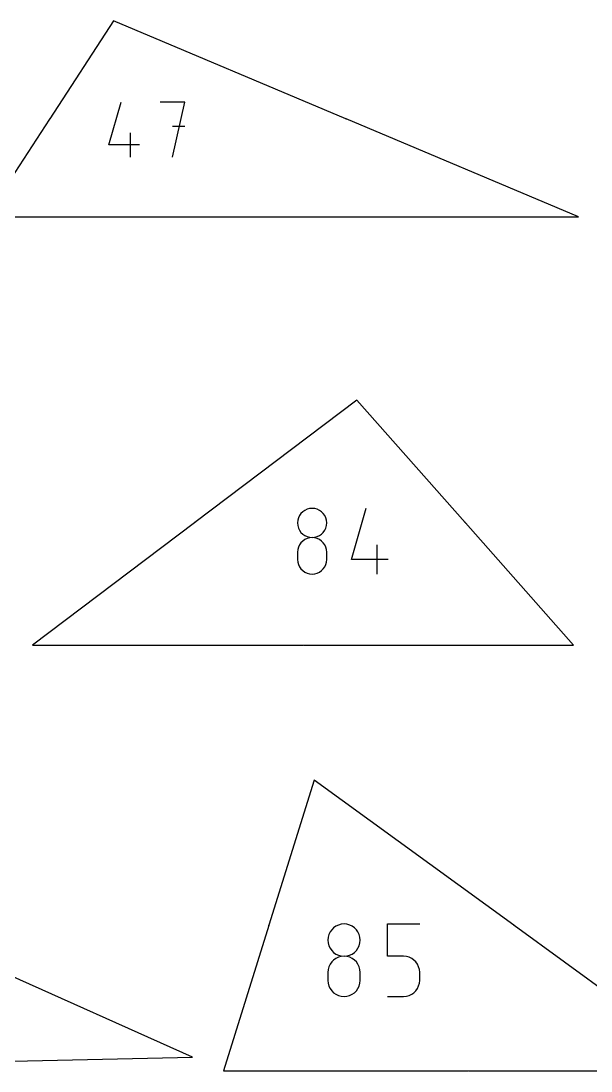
# Model space of a CAD drawing. Extents: x 0 to 500, y 0 to 1020.
# Drawn here: x 110 to 168.6, y 389.5 to 497.6 of the extents above; entities that cross this region are included whole.
import ezdxf

# ---------------------------------------------------------------- set-up
doc = ezdxf.new("R2010")
doc.units = 0

msp = doc.modelspace()

# ---------------------------------------------------------------- linework, layer by layer
at = {"layer": 'annotation', "color": 1}
for p, q in [((119.002334, 484.838497), (120.260799, 489.252021)), ((126.805189, 489.252021), (124.281497, 489.252021)), ((125.543521, 483.576829), (126.805189, 489.252021)), ((112.915853, 487.509504), (112.909969, 487.51627)), ((112.915272, 487.524106), (112.915216, 487.523685)), ((112.915216, 487.523685), (112.915232, 487.523265)), ((112.915232, 487.523265), (112.915319, 487.522854)), ((112.915404, 487.524518), (112.915272, 487.524106)), ((112.915319, 487.522854), (112.915474, 487.522463)), ((112.915612, 487.52491), (112.915404, 487.524518)), ((112.915474, 487.522463), (112.915695, 487.522101)), ((112.915886, 487.525259), (112.915612, 487.52491)), ((112.915612, 487.52491), (112.915612, 487.52491)), ((112.915695, 487.522101), (112.915981, 487.521778)), ((112.919213, 487.514663), (112.915853, 487.509504)), ((112.916209, 487.525545), (112.915886, 487.525259)), ((112.915981, 487.521778), (112.916328, 487.521504)), ((112.920272, 487.511771), (112.916145, 487.514459)), ((112.916571, 487.525767), (112.916209, 487.525545)), ((112.916328, 487.521504), (112.916328, 487.521504)), ((112.916328, 487.521504), (112.916721, 487.521296)), ((112.916963, 487.525922), (112.916571, 487.525767)), ((112.916721, 487.521296), (112.917133, 487.521164)), ((112.917373, 487.526009), (112.916963, 487.525922)), ((112.917133, 487.521164), (112.917555, 487.521108)), ((112.917794, 487.526025), (112.917373, 487.526009)), ((112.917555, 487.521108), (112.917976, 487.521124)), ((112.918214, 487.525969), (112.917794, 487.526025)), ((112.917976, 487.521124), (112.918387, 487.52121)), ((112.918625, 487.525839), (112.918214, 487.525969)), ((112.918387, 487.52121), (112.918778, 487.521366)), ((112.919016, 487.525631), (112.918625, 487.525839)), ((112.918778, 487.521366), (112.919141, 487.521587)), ((112.919016, 487.525631), (112.919016, 487.525631)), ((112.919365, 487.525356), (112.919016, 487.525631)), ((112.919141, 487.521587), (112.919464, 487.521874)), ((112.919399, 487.521419), (112.919343, 487.520998)), ((112.919343, 487.520998), (112.919359, 487.520577)), ((112.919359, 487.520577), (112.919446, 487.520166)), ((112.919652, 487.525033), (112.919365, 487.525356)), ((112.91953, 487.52183), (112.919399, 487.521419)), ((112.919446, 487.520166), (112.919602, 487.519774)), ((112.919464, 487.521874), (112.919738, 487.522222)), ((112.919738, 487.522222), (112.91953, 487.52183)), ((112.919602, 487.519774), (112.919824, 487.519412)), ((112.919875, 487.52467), (112.919652, 487.525033)), ((112.919738, 487.522222), (112.919946, 487.522614)), ((112.920013, 487.522571), (112.919738, 487.522222)), ((112.919738, 487.522222), (112.919738, 487.522222)), ((112.919738, 487.522222), (112.919738, 487.522222)), ((112.919824, 487.519412), (112.920111, 487.519088)), ((112.92003, 487.524278), (112.919875, 487.52467)), ((112.919946, 487.522614), (112.920077, 487.523026)), ((112.920336, 487.522857), (112.920013, 487.522571)), ((112.920117, 487.523867), (112.92003, 487.524278)), ((112.920077, 487.523026), (112.920134, 487.523447)), ((112.920111, 487.519088), (112.92046, 487.518813)), ((112.920134, 487.523447), (112.920117, 487.523867)), ((112.920698, 487.523079), (112.920336, 487.522857)), ((112.92046, 487.518813), (112.921488, 487.518144)), ((112.92109, 487.523234), (112.920698, 487.523079)), ((112.921501, 487.523321), (112.92109, 487.523234)), ((112.921488, 487.518144), (112.921488, 487.518144)), ((112.921488, 487.518144), (112.921881, 487.517936)), ((112.921922, 487.523337), (112.921501, 487.523321)), ((112.921881, 487.517936), (112.922292, 487.517805)), ((112.922343, 487.52328), (112.921922, 487.523337)), ((112.922292, 487.517805), (112.922713, 487.517748)), ((112.922755, 487.523149), (112.922343, 487.52328)), ((112.922713, 487.517748), (112.923133, 487.517765)), ((112.923148, 487.52294), (112.922755, 487.523149)), ((112.923133, 487.517765), (112.923543, 487.517852)), ((112.924176, 487.522271), (112.923148, 487.52294)), ((112.923148, 487.52294), (112.923148, 487.52294)), ((112.923543, 487.517852), (112.923934, 487.518008)), ((112.923934, 487.518008), (112.924296, 487.51823)), ((112.924525, 487.521996), (112.924176, 487.522271)), ((112.924296, 487.51823), (112.924618, 487.518517)), ((112.924811, 487.521673), (112.924525, 487.521996)), ((112.924618, 487.518517), (112.924892, 487.518866)), ((112.925033, 487.521311), (112.924811, 487.521673)), ((112.924892, 487.518866), (112.925101, 487.519257)), ((112.924892, 487.518866), (112.924892, 487.518866)), ((112.925188, 487.52092), (112.925033, 487.521311)), ((112.925101, 487.519257), (112.925232, 487.519668)), ((112.925274, 487.520509), (112.925188, 487.52092)), ((112.925232, 487.519668), (112.925289, 487.520089)), ((112.925289, 487.520089), (112.925274, 487.520509)), ((143.387939, 487.51497), (143.390408, 487.51393)), ((143.390408, 487.51393), (143.390408, 487.51393)), ((143.390408, 487.51393), (143.390869, 487.513783)), ((143.390869, 487.513783), (143.391335, 487.513722)), ((143.391335, 487.513722), (143.391797, 487.513743)), ((143.393006, 487.520097), (143.391769, 487.520618)), ((143.391769, 487.520618), (143.393006, 487.520097)), ((143.391797, 487.513743), (143.392244, 487.513841)), ((143.392244, 487.513841), (143.392667, 487.514013)), ((143.395085, 487.525035), (143.392616, 487.526075)), ((143.392667, 487.514013), (143.393055, 487.514255)), ((143.393433, 487.519871), (143.393006, 487.520097)), ((143.393006, 487.520097), (143.393006, 487.520097)), ((143.393006, 487.520097), (143.393467, 487.51995)), ((143.393055, 487.514255), (143.3934, 487.514562)), ((143.3934, 487.514562), (143.39369, 487.51493)), ((143.393802, 487.51958), (143.393433, 487.519871)), ((143.393467, 487.51995), (143.393933, 487.519889)), ((143.39369, 487.51493), (143.393916, 487.515356)), ((143.39411, 487.519235), (143.393802, 487.51958)), ((143.393916, 487.515356), (143.394436, 487.516592)), ((143.393933, 487.519889), (143.394395, 487.51991)), ((143.394352, 487.518846), (143.39411, 487.519235)), ((143.394524, 487.518423), (143.394352, 487.518846)), ((143.394395, 487.51991), (143.394842, 487.520009)), ((143.394436, 487.516592), (143.394583, 487.517051)), ((143.394436, 487.516592), (143.394436, 487.516592)), ((143.394623, 487.517977), (143.394524, 487.518423)), ((143.394583, 487.517051), (143.394644, 487.517516)), ((143.394644, 487.517516), (143.394623, 487.517977)), ((143.394842, 487.520009), (143.395265, 487.520182)), ((143.395513, 487.524809), (143.395085, 487.525035)), ((143.395265, 487.520182), (143.395654, 487.520425)), ((143.395882, 487.524518), (143.395513, 487.524809)), ((143.395654, 487.520425), (143.395998, 487.520733)), ((143.39619, 487.524173), (143.395882, 487.524518)), ((143.395998, 487.520733), (143.396289, 487.521103)), ((143.396432, 487.523784), (143.39619, 487.524173)), ((143.396289, 487.521103), (143.396516, 487.52153)), ((143.396604, 487.523361), (143.396432, 487.523784)), ((143.396516, 487.52153), (143.396662, 487.521989)), ((143.396516, 487.52153), (143.396516, 487.52153)), ((143.396702, 487.522915), (143.396604, 487.523361)), ((143.396662, 487.521989), (143.396723, 487.522454)), ((143.396723, 487.522454), (143.396702, 487.522915)), ((143.397938, 487.513139), (143.397877, 487.512673)), ((143.397877, 487.512673), (143.397898, 487.512211)), ((143.397898, 487.512211), (143.397997, 487.511765)), ((143.398085, 487.513599), (143.397938, 487.513139)), ((143.397997, 487.511765), (143.398169, 487.511342)), ((143.398603, 487.514829), (143.398085, 487.513599)), ((143.398085, 487.513599), (143.398085, 487.513599)), ((143.398169, 487.511342), (143.398412, 487.510954)), ((143.398412, 487.510954), (143.39872, 487.51061)), ((143.39883, 487.515256), (143.398603, 487.514829)), ((143.39872, 487.51061), (143.399089, 487.51032)), ((143.39912, 487.515626), (143.39883, 487.515256)), ((143.399089, 487.51032), (143.399515, 487.510094)), ((143.399465, 487.515934), (143.39912, 487.515626)), ((143.399854, 487.516176), (143.399465, 487.515934)), ((143.399515, 487.510094), (143.399515, 487.510094)), ((143.399515, 487.510094), (143.399975, 487.509947)), ((143.400278, 487.516349), (143.399854, 487.516176)), ((143.399975, 487.509947), (143.400441, 487.509885)), ((143.400725, 487.516448), (143.400278, 487.516349)), ((143.400441, 487.509885), (143.400902, 487.509906)), ((143.400538, 487.519312), (143.400477, 487.518846)), ((143.400477, 487.518846), (143.400497, 487.518384)), ((143.400497, 487.518384), (143.400596, 487.517936)), ((143.400685, 487.519773), (143.400538, 487.519312)), ((143.400596, 487.517936), (143.400768, 487.517512)), ((143.400911, 487.520199), (143.400685, 487.519773)), ((143.400685, 487.519773), (143.400685, 487.519773)), ((143.401187, 487.516469), (143.400725, 487.516448)), ((143.400768, 487.517512), (143.40101, 487.517123)), ((143.400902, 487.509906), (143.401349, 487.510003)), ((143.401201, 487.520567), (143.400911, 487.520199)), ((143.40101, 487.517123), (143.401317, 487.516778)), ((143.401653, 487.516408), (143.401187, 487.516469)), ((143.401546, 487.520874), (143.401201, 487.520567)), ((143.401317, 487.516778), (143.401686, 487.516488)), ((143.401349, 487.510003), (143.401772, 487.510175)), ((143.401935, 487.521115), (143.401546, 487.520874)), ((143.402113, 487.516261), (143.401653, 487.516408)), ((143.401686, 487.516488), (143.402113, 487.516261)), ((143.401772, 487.510175), (143.40216, 487.510416)), ((143.402358, 487.521287), (143.401935, 487.521115)), ((143.402539, 487.516035), (143.402113, 487.516261)), ((143.402113, 487.516261), (143.402113, 487.516261)), ((143.402113, 487.516261), (143.402113, 487.516261)), ((143.402113, 487.516261), (143.402573, 487.516114)), ((143.40216, 487.510416), (143.402505, 487.510723)), ((143.402805, 487.521386), (143.402358, 487.521287)), ((143.402505, 487.510723), (143.402796, 487.511092)), ((143.402908, 487.515744), (143.402539, 487.516035)), ((143.402573, 487.516114), (143.403038, 487.516053)), ((143.402796, 487.511092), (143.403023, 487.51152)), ((143.403266, 487.521407), (143.402805, 487.521386)), ((143.403216, 487.515399), (143.402908, 487.515744)), ((143.403023, 487.51152), (143.403541, 487.51275)), ((143.403038, 487.516053), (143.4035, 487.516075)), ((143.403458, 487.51501), (143.403216, 487.515399)), ((143.403732, 487.521346), (143.403266, 487.521407)), ((143.40363, 487.514587), (143.403458, 487.51501)), ((143.4035, 487.516075), (143.403947, 487.516173)), ((143.403541, 487.51275), (143.403688, 487.51321)), ((143.403541, 487.51275), (143.403541, 487.51275)), ((143.403728, 487.514139), (143.40363, 487.514587)), ((143.403688, 487.51321), (143.403749, 487.513677)), ((143.403749, 487.513677), (143.403728, 487.514139)), ((143.404192, 487.521199), (143.403732, 487.521346)), ((143.403947, 487.516173), (143.404371, 487.516346)), ((143.404619, 487.520972), (143.404192, 487.521199)), ((143.404192, 487.521199), (143.404192, 487.521199)), ((143.404371, 487.516346), (143.40476, 487.516588)), ((143.404988, 487.520682), (143.404619, 487.520972)), ((143.40476, 487.516588), (143.405105, 487.516897)), ((143.405295, 487.520337), (143.404988, 487.520682)), ((143.405105, 487.516897), (143.405396, 487.517266)), ((143.405538, 487.519948), (143.405295, 487.520337)), ((143.405396, 487.517266), (143.405623, 487.517694)), ((143.40571, 487.519525), (143.405538, 487.519948)), ((143.405623, 487.517694), (143.405769, 487.518153)), ((143.405623, 487.517694), (143.405623, 487.517694)), ((143.405809, 487.519078), (143.40571, 487.519525)), ((143.405769, 487.518153), (143.40583, 487.518617)), ((143.40583, 487.518617), (143.405809, 487.519078)), ((126.805189, 486.724771), (125.543521, 486.724771)), ((121.208918, 483.576829), (121.208918, 486.097318)), ((122.153478, 484.838497), (119.002334, 484.838497)), ((136.829032, 477.447071), (136.828992, 477.44663)), ((136.828992, 477.44663), (136.828992, 477.445397)), ((136.828992, 477.445397), (136.828992, 477.445397)), ((136.828992, 477.445397), (136.829032, 477.444957)), ((136.829032, 477.440916), (136.828992, 477.440473)), ((136.828992, 477.440473), (136.828992, 477.440473)), ((136.828992, 477.440473), (136.829032, 477.440032)), ((136.829146, 477.447487), (136.829032, 477.447071)), ((136.829032, 477.444957), (136.829146, 477.444541)), ((136.829146, 477.441333), (136.829032, 477.440916)), ((136.829032, 477.440032), (136.829146, 477.439616)), ((136.829328, 477.44787), (136.829146, 477.447487)), ((136.829146, 477.444541), (136.829328, 477.444158)), ((136.829328, 477.441717), (136.829146, 477.441333)), ((136.829146, 477.439616), (136.829328, 477.439233)), ((136.829571, 477.448213), (136.829328, 477.44787)), ((136.829328, 477.444158), (136.829571, 477.443815)), ((136.829571, 477.442061), (136.829328, 477.441717)), ((136.829328, 477.439233), (136.829571, 477.43889)), ((136.829867, 477.44851), (136.829571, 477.448213)), ((136.829571, 477.443815), (136.829867, 477.443518)), ((136.829867, 477.442358), (136.829571, 477.442061)), ((136.829571, 477.43889), (136.829867, 477.438593)), ((136.830211, 477.448753), (136.829867, 477.44851)), ((136.829867, 477.443518), (136.830211, 477.443275)), ((136.830211, 477.442602), (136.829867, 477.442358)), ((136.829867, 477.438593), (136.830211, 477.43835)), ((136.830595, 477.448935), (136.830211, 477.448753)), ((136.830211, 477.443275), (136.830595, 477.443093)), ((136.830595, 477.442784), (136.830211, 477.442602)), ((136.830211, 477.43835), (136.830595, 477.438168)), ((136.831011, 477.44905), (136.830595, 477.448935)), ((136.830595, 477.443093), (136.831011, 477.442978)), ((136.831011, 477.442899), (136.830595, 477.442784)), ((136.830595, 477.438168), (136.831011, 477.438054)), ((136.831454, 477.449089), (136.831011, 477.44905)), ((136.831011, 477.442978), (136.831454, 477.442939)), ((136.831454, 477.442939), (136.831011, 477.442899)), ((136.831011, 477.438054), (136.831454, 477.438014)), ((136.833917, 477.449089), (136.831454, 477.449089)), ((136.831454, 477.449089), (136.831454, 477.449089)), ((136.831454, 477.442939), (136.832687, 477.442939)), ((136.832687, 477.442939), (136.831454, 477.442939)), ((136.831454, 477.442939), (136.831454, 477.442939)), ((136.831454, 477.438014), (136.833917, 477.438014)), ((136.838075, 477.446624), (136.844232, 477.446624)), ((136.839921, 477.44909), (136.839921, 477.444165)), ((136.844232, 477.446624), (136.841773, 477.438001)), ((139.383576, 447.347806), (139.149403, 447.23649)), ((139.637776, 447.41775), (139.383576, 447.347806)), ((139.907729, 447.442021), (139.637776, 447.41775)), ((140.177682, 447.41775), (139.907729, 447.442021)), ((139.907729, 447.442021), (139.907729, 447.442021)), ((140.431882, 447.347806), (140.177682, 447.41775)), ((140.666054, 447.23649), (140.431882, 447.347806)), ((143.950102, 442.185014), (145.451437, 447.4503)), ((138.49846, 446.463544), (138.428531, 446.209896)), ((138.609786, 446.697329), (138.49846, 446.463544)), ((138.758235, 446.90695), (138.609786, 446.697329)), ((138.939531, 447.088104), (138.758235, 446.90695)), ((139.149403, 447.23649), (138.939531, 447.088104)), ((140.875926, 447.088104), (140.666054, 447.23649)), ((141.057223, 446.90695), (140.875926, 447.088104)), ((141.205671, 446.697329), (141.057223, 446.90695)), ((141.316997, 446.463544), (141.205671, 446.697329)), ((141.386927, 446.209896), (141.316997, 446.463544)), ((127.825655, 445.972209), (127.823518, 445.970594)), ((127.826065, 445.972465), (127.825655, 445.972209)), ((127.826502, 445.972639), (127.826065, 445.972465)), ((127.826955, 445.972733), (127.826502, 445.972639)), ((127.827412, 445.972747), (127.826955, 445.972733)), ((127.827865, 445.972684), (127.827412, 445.972747)), ((127.828886, 445.967935), (127.827816, 445.967126)), ((127.827816, 445.967126), (127.828886, 445.967935)), ((127.828301, 445.972546), (127.827865, 445.972684)), ((127.82871, 445.972333), (127.828301, 445.972546)), ((127.829081, 445.972047), (127.82871, 445.972333)), ((127.828886, 445.967935), (127.829244, 445.96826)), ((127.829296, 445.968191), (127.828886, 445.967935)), ((127.828886, 445.967935), (127.828886, 445.967935)), ((127.829405, 445.97169), (127.829081, 445.972047)), ((127.829244, 445.96826), (127.82953, 445.968633)), ((127.829733, 445.968365), (127.829296, 445.968191)), ((127.829661, 445.97128), (127.829405, 445.97169)), ((127.829405, 445.97169), (127.829405, 445.97169)), ((127.82953, 445.968633), (127.829744, 445.969043)), ((127.829836, 445.970843), (127.829661, 445.97128)), ((127.830186, 445.968458), (127.829733, 445.968365)), ((127.829744, 445.969043), (127.829882, 445.969479)), ((127.82993, 445.97039), (127.829836, 445.970843)), ((127.829882, 445.969479), (127.829945, 445.969932)), ((127.829945, 445.969932), (127.82993, 445.97039)), ((127.830643, 445.968473), (127.830186, 445.968458)), ((127.831095, 445.96841), (127.830643, 445.968473)), ((127.830784, 445.960981), (127.832921, 445.962596)), ((127.831531, 445.968271), (127.831095, 445.96841)), ((127.831941, 445.968058), (127.831531, 445.968271)), ((127.832312, 445.967773), (127.831941, 445.968058)), ((127.832636, 445.967416), (127.832312, 445.967773)), ((127.833445, 445.966346), (127.832636, 445.967416)), ((127.832636, 445.967416), (127.832636, 445.967416)), ((127.832921, 445.962596), (127.833279, 445.962921)), ((127.832921, 445.962596), (127.832921, 445.962596)), ((127.833279, 445.962921), (127.833566, 445.963294)), ((127.8337, 445.965937), (127.833445, 445.966346)), ((127.833619, 445.9768), (127.833512, 445.97602)), ((127.833512, 445.97602), (127.833515, 445.975233)), ((127.833515, 445.975233), (127.833629, 445.974454)), ((127.833566, 445.963294), (127.833779, 445.963704)), ((127.833836, 445.977564), (127.833619, 445.9768)), ((127.833629, 445.974454), (127.833853, 445.973694)), ((127.833873, 445.965502), (127.8337, 445.965937)), ((127.833779, 445.963704), (127.833918, 445.96414)), ((127.834164, 445.978298), (127.833836, 445.977564)), ((127.833853, 445.973694), (127.834188, 445.972964)), ((127.833966, 445.96505), (127.833873, 445.965502)), ((127.833918, 445.96414), (127.833981, 445.964592)), ((127.833981, 445.964592), (127.833966, 445.96505)), ((127.834603, 445.97899), (127.834164, 445.978298)), ((127.834188, 445.972964), (127.834632, 445.972278)), ((127.834603, 445.97899), (127.834603, 445.97899)), ((127.836769, 445.973893), (127.834632, 445.972278)), ((127.834632, 445.972278), (127.83705, 445.969079)), ((127.83718, 445.97415), (127.836769, 445.973893)), ((127.83705, 445.969079), (127.83705, 445.969079)), ((127.83705, 445.969079), (127.837375, 445.968721)), ((127.837616, 445.974324), (127.83718, 445.97415)), ((127.837375, 445.968721), (127.837748, 445.968434)), ((127.838068, 445.974418), (127.837616, 445.974324)), ((127.837748, 445.968434), (127.838158, 445.96822)), ((127.838525, 445.974433), (127.838068, 445.974418)), ((127.838158, 445.96822), (127.838595, 445.968081)), ((127.838977, 445.974371), (127.838525, 445.974433)), ((127.838595, 445.968081), (127.839048, 445.968018)), ((127.839413, 445.974232), (127.838977, 445.974371)), ((127.839048, 445.968018), (127.839506, 445.968033)), ((127.839309, 445.965534), (127.844121, 445.969171)), ((127.839822, 445.974019), (127.839413, 445.974232)), ((127.839506, 445.968033), (127.839958, 445.968126)), ((127.840195, 445.973733), (127.839822, 445.974019)), ((127.839958, 445.968126), (127.840395, 445.968299)), ((127.84052, 445.973375), (127.840195, 445.973733)), ((127.840395, 445.968299), (127.840804, 445.968555)), ((127.841324, 445.97231), (127.84052, 445.973375)), ((127.84052, 445.973375), (127.84052, 445.973375)), ((127.840804, 445.968555), (127.841163, 445.96888)), ((127.840804, 445.968555), (127.840804, 445.968555)), ((127.841163, 445.96888), (127.841449, 445.969253)), ((127.84158, 445.971899), (127.841324, 445.97231)), ((127.841449, 445.969253), (127.841663, 445.969663)), ((127.841755, 445.971463), (127.84158, 445.971899)), ((127.841663, 445.969663), (127.841801, 445.970099)), ((127.841849, 445.97101), (127.841755, 445.971463)), ((127.841801, 445.970099), (127.841864, 445.970552)), ((127.841864, 445.970552), (127.841849, 445.97101)), ((138.428531, 446.209896), (138.404271, 445.940686)), ((138.404271, 445.940686), (138.404271, 445.940686)), ((138.404271, 445.940686), (138.428545, 445.670213)), ((138.428545, 445.670213), (138.498509, 445.41558)), ((138.498509, 445.41558), (138.609881, 445.181055)), ((138.609881, 445.181055), (138.758374, 444.970905)), ((141.057083, 444.970905), (141.205577, 445.181055)), ((141.205577, 445.181055), (141.316948, 445.41558)), ((141.316948, 445.41558), (141.386913, 445.670213)), ((141.386913, 445.670213), (141.411187, 445.940686)), ((141.411187, 445.940686), (141.386927, 446.209896)), ((141.411187, 445.940686), (141.411187, 445.940686)), ((155.646557, 445.972103), (155.648331, 445.970096)), ((155.648331, 445.970096), (155.648331, 445.970096)), ((155.648331, 445.970096), (155.648683, 445.969763)), ((155.648683, 445.969763), (155.649077, 445.969506)), ((155.649077, 445.969506), (155.649502, 445.969325)), ((155.649502, 445.969325), (155.649947, 445.96922)), ((155.649947, 445.96922), (155.650403, 445.969192)), ((155.650403, 445.969192), (155.650858, 445.969241)), ((155.650858, 445.969241), (155.651301, 445.969369)), ((155.651301, 445.969369), (155.651722, 445.969575)), ((155.651722, 445.969575), (155.65211, 445.969861)), ((155.65211, 445.969861), (155.653115, 445.970749)), ((155.653345, 445.974528), (155.652456, 445.975533)), ((155.652456, 445.975533), (155.653345, 445.974528)), ((155.653115, 445.970749), (155.653446, 445.971099)), ((155.653115, 445.970749), (155.653115, 445.970749)), ((155.653631, 445.974139), (155.653345, 445.974528)), ((155.653345, 445.974528), (155.653345, 445.974528)), ((155.653345, 445.974528), (155.653696, 445.974196)), ((155.653446, 445.971099), (155.653702, 445.971492)), ((155.653838, 445.973717), (155.653631, 445.974139)), ((155.653696, 445.974196), (155.65409, 445.973939)), ((155.653702, 445.971492), (155.653883, 445.971916)), ((155.653966, 445.973273), (155.653838, 445.973717)), ((155.653883, 445.971916), (155.653988, 445.972362)), ((155.654016, 445.972817), (155.653966, 445.973273)), ((155.653988, 445.972362), (155.654016, 445.972817)), ((155.65409, 445.973939), (155.654515, 445.973758)), ((155.654232, 445.964856), (155.654205, 445.9644)), ((155.654205, 445.9644), (155.654255, 445.963946)), ((155.654336, 445.965301), (155.654232, 445.964856)), ((155.654255, 445.963946), (155.654383, 445.963502)), ((155.654517, 445.965726), (155.654336, 445.965301)), ((155.654383, 445.963502), (155.65459, 445.963081)), ((155.654515, 445.973758), (155.654961, 445.973653)), ((155.654774, 445.96612), (155.654517, 445.965726)), ((155.65459, 445.963081), (155.654877, 445.962692)), ((155.655106, 445.966471), (155.654774, 445.96612)), ((155.654877, 445.962692), (155.654877, 445.962692)), ((155.654877, 445.962692), (155.655227, 445.96236)), ((155.654961, 445.973653), (155.655417, 445.973626)), ((155.656106, 445.967355), (155.655106, 445.966471)), ((155.655106, 445.966471), (155.655106, 445.966471)), ((155.655227, 445.96236), (155.65562, 445.962103)), ((155.655417, 445.973626), (155.655873, 445.973676)), ((155.657358, 445.978078), (155.655584, 445.980085)), ((155.65562, 445.962103), (155.656045, 445.961922)), ((155.655873, 445.973676), (155.656317, 445.973804)), ((155.656045, 445.961922), (155.65649, 445.961816)), ((155.656496, 445.967642), (155.656106, 445.967355)), ((155.656317, 445.973804), (155.656739, 445.974012)), ((155.65649, 445.961816), (155.656945, 445.961787)), ((155.656918, 445.967849), (155.656496, 445.967642)), ((155.656739, 445.974012), (155.657129, 445.974299)), ((155.657362, 445.967977), (155.656918, 445.967849)), ((155.656945, 445.961787), (155.6574, 445.961836)), ((155.657129, 445.974299), (155.65746, 445.974649)), ((155.657129, 445.974299), (155.657129, 445.974299)), ((155.657645, 445.977688), (155.657358, 445.978078)), ((155.657818, 445.968027), (155.657362, 445.967977)), ((155.6574, 445.961836), (155.657844, 445.961964)), ((155.65746, 445.974649), (155.657716, 445.975041)), ((155.657852, 445.977266), (155.657645, 445.977688)), ((155.657716, 445.975041), (155.657897, 445.975466)), ((155.658274, 445.967999), (155.657818, 445.968027)), ((155.657844, 445.961964), (155.658266, 445.962171)), ((155.65798, 445.976822), (155.657852, 445.977266)), ((155.657897, 445.975466), (155.658002, 445.975911)), ((155.65803, 445.976366), (155.65798, 445.976822)), ((155.658002, 445.975911), (155.65803, 445.976366)), ((155.658266, 445.962171), (155.658655, 445.962457)), ((155.65872, 445.967894), (155.658274, 445.967999)), ((155.658655, 445.962457), (155.659655, 445.963341)), ((155.659145, 445.967713), (155.65872, 445.967894)), ((155.659539, 445.967457), (155.659145, 445.967713)), ((155.659248, 445.969292), (155.65922, 445.968835)), ((155.65922, 445.968835), (155.65927, 445.96838)), ((155.659354, 445.969738), (155.659248, 445.969292)), ((155.65927, 445.96838), (155.659397, 445.967936)), ((155.659535, 445.970163), (155.659354, 445.969738)), ((155.659397, 445.967936), (155.659604, 445.967514)), ((155.659793, 445.970557), (155.659535, 445.970163)), ((155.65989, 445.967125), (155.659539, 445.967457)), ((155.659604, 445.967514), (155.65989, 445.967125)), ((155.659655, 445.963341), (155.659988, 445.963693)), ((155.659655, 445.963341), (155.659655, 445.963341)), ((155.660125, 445.970909), (155.659793, 445.970557)), ((155.660176, 445.966736), (155.65989, 445.967125)), ((155.65989, 445.967125), (155.65989, 445.967125)), ((155.65989, 445.967125), (155.65989, 445.967125)), ((155.65989, 445.967125), (155.660241, 445.966793)), ((155.659988, 445.963693), (155.660245, 445.964087)), ((155.660513, 445.971194), (155.660125, 445.970909)), ((155.660125, 445.970909), (155.660125, 445.970909)), ((155.660383, 445.966314), (155.660176, 445.966736)), ((155.660241, 445.966793), (155.660634, 445.966537)), ((155.660245, 445.964087), (155.660427, 445.964512)), ((155.660511, 445.96587), (155.660383, 445.966314)), ((155.660427, 445.964512), (155.660532, 445.964958)), ((155.66056, 445.965414), (155.660511, 445.96587)), ((155.660934, 445.9714), (155.660513, 445.971194)), ((155.660532, 445.964958), (155.66056, 445.965414)), ((155.660634, 445.966537), (155.661059, 445.966356)), ((155.661378, 445.971528), (155.660934, 445.9714)), ((155.661059, 445.966356), (155.661505, 445.966251)), ((155.661833, 445.971577), (155.661378, 445.971528)), ((155.661505, 445.966251), (155.661962, 445.966223)), ((155.662289, 445.971549), (155.661833, 445.971577)), ((155.661962, 445.966223), (155.662418, 445.966273)), ((155.662734, 445.971444), (155.662289, 445.971549)), ((155.662418, 445.966273), (155.662862, 445.966401)), ((155.663159, 445.971263), (155.662734, 445.971444)), ((155.662862, 445.966401), (155.663285, 445.966608)), ((155.663553, 445.971006), (155.663159, 445.971263)), ((155.663285, 445.966608), (155.663674, 445.966895)), ((155.663904, 445.970674), (155.663553, 445.971006)), ((155.663674, 445.966895), (155.664005, 445.967245)), ((155.663674, 445.966895), (155.663674, 445.966895)), ((155.66419, 445.970285), (155.663904, 445.970674)), ((155.663904, 445.970674), (155.663904, 445.970674)), ((155.664005, 445.967245), (155.664261, 445.967638)), ((155.664397, 445.969863), (155.66419, 445.970285)), ((155.664261, 445.967638), (155.664442, 445.968062)), ((155.664524, 445.969419), (155.664397, 445.969863)), ((155.664442, 445.968062), (155.664546, 445.968508)), ((155.664574, 445.968964), (155.664524, 445.969419)), ((155.664546, 445.968508), (155.664574, 445.968964)), ((138.758374, 444.970905), (138.939706, 444.789395)), ((139.149403, 444.229433), (138.939531, 444.080853)), ((138.939706, 444.789395), (139.149592, 444.640794)), ((139.383576, 444.340849), (139.149403, 444.229433)), ((139.149592, 444.640794), (139.383747, 444.529367)), ((139.637776, 444.41083), (139.383576, 444.340849)), ((139.383747, 444.529367), (139.637887, 444.459382)), ((139.907729, 444.435106), (139.637776, 444.41083)), ((139.637887, 444.459382), (139.907729, 444.435106)), ((139.907729, 444.435106), (140.17757, 444.459382)), ((140.177682, 444.410844), (139.907729, 444.435106)), ((139.907729, 444.435106), (139.907729, 444.435106)), ((139.907729, 444.435106), (139.907729, 444.435106)), ((140.17757, 444.459382), (140.431711, 444.529367)), ((140.431882, 444.340898), (140.177682, 444.410844)), ((140.431711, 444.529367), (140.665866, 444.640794)), ((140.666054, 444.229527), (140.431882, 444.340898)), ((140.665866, 444.640794), (140.875751, 444.789395)), ((140.875926, 444.080993), (140.666054, 444.229527)), ((140.875751, 444.789395), (141.057083, 444.970905)), ((138.428531, 443.200296), (138.404271, 442.929949)), ((138.49846, 443.45483), (138.428531, 443.200296)), ((138.609786, 443.689282), (138.49846, 443.45483)), ((138.758235, 443.899379), (138.609786, 443.689282)), ((138.939531, 444.080853), (138.758235, 443.899379)), ((141.057223, 443.899554), (140.875926, 444.080993)), ((141.205671, 443.68947), (141.057223, 443.899554)), ((141.316997, 443.455002), (141.205671, 443.68947)), ((141.386927, 443.200408), (141.316997, 443.455002)), ((141.411187, 442.929949), (141.386927, 443.200408)), ((146.582533, 440.679858), (146.582533, 443.686773)), ((138.404271, 442.929949), (138.404271, 442.18098)), ((138.404271, 442.18098), (138.404271, 442.18098)), ((138.404271, 442.18098), (138.428545, 441.910653)), ((141.386913, 441.910653), (141.411187, 442.18098)), ((141.411187, 442.18098), (141.411187, 442.929949)), ((141.411187, 442.929949), (141.411187, 442.929949)), ((147.709384, 442.185014), (143.950102, 442.185014)), ((138.428545, 441.910653), (138.498509, 441.65641)), ((138.498509, 441.65641), (138.609881, 441.42245)), ((138.609881, 441.42245), (138.758374, 441.212969)), ((138.758374, 441.212969), (138.939706, 441.032165)), ((138.939706, 441.032165), (139.149592, 440.884233)), ((139.149592, 440.884233), (139.383747, 440.773371)), ((140.431711, 440.773371), (140.665866, 440.884233)), ((140.665866, 440.884233), (140.875751, 441.032165)), ((140.875751, 441.032165), (141.057083, 441.212969)), ((141.057083, 441.212969), (141.205577, 441.42245)), ((141.205577, 441.42245), (141.316948, 441.65641)), ((141.316948, 441.65641), (141.386913, 441.910653)), ((139.383747, 440.773371), (139.637887, 440.703777)), ((139.637887, 440.703777), (139.907729, 440.679646)), ((139.907729, 440.679646), (140.17757, 440.703777)), ((139.907729, 440.679646), (139.907729, 440.679646)), ((140.17757, 440.703777), (140.431711, 440.773371)), ((138.971709, 433.366553), (138.971602, 433.36549)), ((138.971602, 433.36549), (138.971602, 433.364422)), ((138.971602, 433.364422), (138.971709, 433.363358)), ((138.971923, 433.367604), (138.971709, 433.366553)), ((138.971709, 433.363358), (138.971923, 433.362306)), ((138.972244, 433.368634), (138.971923, 433.367604)), ((138.971923, 433.362306), (138.972244, 433.361274)), ((138.972671, 433.369636), (138.972244, 433.368634)), ((138.972244, 433.361274), (138.972671, 433.360271)), ((138.972815, 433.369873), (138.972671, 433.369636)), ((138.972671, 433.369636), (138.972671, 433.369636)), ((138.972671, 433.360271), (138.972671, 433.360271)), ((138.972671, 433.360271), (138.972726, 433.36017)), ((138.972726, 433.36017), (138.972788, 433.360073)), ((138.972788, 433.360073), (138.972856, 433.359981)), ((138.972993, 433.370075), (138.972815, 433.369873)), ((138.972856, 433.359981), (138.972931, 433.359895)), ((138.972931, 433.359895), (138.973012, 433.359814)), ((138.973201, 433.370241), (138.972993, 433.370075)), ((138.973012, 433.359814), (138.973098, 433.35974)), ((138.973098, 433.35974), (138.973189, 433.359673)), ((138.973189, 433.359673), (138.973284, 433.359613)), ((138.973433, 433.370367), (138.973201, 433.370241)), ((138.973284, 433.359613), (138.973384, 433.35956)), ((138.973384, 433.35956), (138.973384, 433.35956)), ((138.973384, 433.35956), (138.973644, 433.359462)), ((138.973681, 433.370453), (138.973433, 433.370367)), ((138.973644, 433.359462), (138.97391, 433.359412)), ((138.973941, 433.370497), (138.973681, 433.370453)), ((138.97391, 433.359412), (138.974177, 433.35941)), ((138.974206, 433.370495), (138.973941, 433.370497)), ((138.974177, 433.35941), (138.974437, 433.359452)), ((138.974471, 433.370447), (138.974206, 433.370495)), ((138.974437, 433.359452), (138.974686, 433.359538)), ((138.974729, 433.370351), (138.974471, 433.370447)), ((138.974686, 433.359538), (138.974918, 433.359665)), ((138.974729, 433.370351), (138.974729, 433.370351)), ((138.974832, 433.370296), (138.974729, 433.370351)), ((138.97493, 433.370234), (138.974832, 433.370296)), ((138.974918, 433.359665), (138.975126, 433.359831)), ((138.975023, 433.370166), (138.97493, 433.370234)), ((138.975109, 433.370091), (138.975023, 433.370166)), ((138.97519, 433.370011), (138.975109, 433.370091)), ((138.975126, 433.359831), (138.975305, 433.360034)), ((138.975265, 433.369925), (138.97519, 433.370011)), ((138.975333, 433.369834), (138.975265, 433.369925)), ((138.975305, 433.360034), (138.975448, 433.360272)), ((138.975394, 433.369737), (138.975333, 433.369834)), ((138.975448, 433.369636), (138.975394, 433.369737)), ((138.975874, 433.368633), (138.975448, 433.369636)), ((138.975448, 433.369636), (138.975448, 433.369636)), ((138.975448, 433.360272), (138.975874, 433.361273)), ((138.975448, 433.360272), (138.975448, 433.360272)), ((138.976193, 433.367601), (138.975874, 433.368633)), ((138.975874, 433.361273), (138.976193, 433.362303)), ((138.976406, 433.366549), (138.976193, 433.367601)), ((138.976193, 433.362303), (138.976406, 433.363354)), ((138.976512, 433.365485), (138.976406, 433.366549)), ((138.976406, 433.363354), (138.976512, 433.364417)), ((138.976512, 433.364417), (138.976512, 433.365485)), ((138.980677, 433.368029), (138.986843, 433.368029)), ((138.982525, 433.370497), (138.982525, 433.365566)), ((138.986843, 433.368029), (138.984381, 433.359393)), ((135.441225, 404.519805), (135.442822, 404.524928)), ((135.446362, 404.518204), (135.441225, 404.519805)), ((135.444944, 404.531676), (135.444904, 404.531391)), ((135.444904, 404.531391), (135.444912, 404.531105)), ((135.444912, 404.531105), (135.444969, 404.530823)), ((135.445033, 404.531951), (135.444944, 404.531676)), ((135.444969, 404.530823), (135.445074, 404.530553)), ((135.445171, 404.532212), (135.445033, 404.531951)), ((135.445074, 404.530553), (135.445227, 404.530302)), ((135.445358, 404.53245), (135.445171, 404.532212)), ((135.445227, 404.530302), (135.445429, 404.530076)), ((135.445444, 404.532537), (135.445358, 404.53245)), ((135.445358, 404.53245), (135.445358, 404.53245)), ((135.445429, 404.530076), (135.445429, 404.530076)), ((135.445429, 404.530076), (135.446331, 404.529309)), ((135.445538, 404.532617), (135.445444, 404.532537)), ((135.445637, 404.532689), (135.445538, 404.532617)), ((135.445742, 404.532755), (135.445637, 404.532689)), ((135.445852, 404.532813), (135.445742, 404.532755)), ((135.445966, 404.532862), (135.445852, 404.532813)), ((135.446084, 404.532904), (135.445966, 404.532862)), ((135.446204, 404.532936), (135.446084, 404.532904)), ((135.446327, 404.53296), (135.446204, 404.532936)), ((135.447507, 404.53308), (135.446327, 404.53296)), ((135.446327, 404.53296), (135.446327, 404.53296)), ((135.446331, 404.529309), (135.447297, 404.528644)), ((135.44716, 404.520765), (135.446362, 404.518204)), ((135.447345, 404.521213), (135.44716, 404.520765)), ((135.447297, 404.528644), (135.44832, 404.528083)), ((135.447598, 404.521609), (135.447345, 404.521213)), ((135.448683, 404.533079), (135.447507, 404.53308)), ((135.447911, 404.521949), (135.447598, 404.521609)), ((135.448275, 404.522228), (135.447911, 404.521949)), ((135.448679, 404.522441), (135.448275, 404.522228)), ((135.44832, 404.528083), (135.44939, 404.527628)), ((135.449115, 404.522582), (135.448679, 404.522441)), ((135.449845, 404.53296), (135.448683, 404.533079)), ((135.449573, 404.522648), (135.449115, 404.522582)), ((135.44939, 404.527628), (135.450499, 404.527282)), ((135.450043, 404.522632), (135.449573, 404.522648)), ((135.450985, 404.532727), (135.449845, 404.53296)), ((135.450517, 404.52253), (135.450043, 404.522632)), ((135.450499, 404.527282), (135.451639, 404.527048)), ((135.451793, 404.522132), (135.450517, 404.52253)), ((135.450517, 404.52253), (135.450517, 404.52253)), ((135.452094, 404.532381), (135.450985, 404.532727)), ((135.451639, 404.527048), (135.452801, 404.526928)), ((135.452241, 404.521947), (135.451793, 404.522132)), ((135.453164, 404.531926), (135.452094, 404.532381)), ((135.452637, 404.521692), (135.452241, 404.521947)), ((135.452978, 404.521378), (135.452637, 404.521692)), ((135.45276, 404.516209), (135.453559, 404.518771)), ((135.452801, 404.526928), (135.453976, 404.526926)), ((135.453257, 404.521013), (135.452978, 404.521378)), ((135.454187, 404.531363), (135.453164, 404.531926)), ((135.453469, 404.520608), (135.453257, 404.521013)), ((135.453611, 404.520172), (135.453469, 404.520608)), ((135.453559, 404.518771), (135.453661, 404.519243)), ((135.453559, 404.518771), (135.453559, 404.518771)), ((135.453676, 404.519714), (135.453611, 404.520172)), ((135.453661, 404.519243), (135.453676, 404.519714)), ((135.453976, 404.526926), (135.455156, 404.527043)), ((135.455153, 404.530696), (135.454187, 404.531363)), ((135.456055, 404.529928), (135.455153, 404.530696)), ((135.455156, 404.527043), (135.455279, 404.527067)), ((135.455156, 404.527043), (135.455156, 404.527043)), ((135.455279, 404.527067), (135.455399, 404.527099)), ((135.455399, 404.527099), (135.455515, 404.52714)), ((135.455515, 404.52714), (135.455629, 404.52719)), ((135.455629, 404.52719), (135.455738, 404.527248)), ((135.455738, 404.527248), (135.455844, 404.527314)), ((135.455844, 404.527314), (135.455945, 404.527387)), ((135.455945, 404.527387), (135.456041, 404.527469)), ((135.456041, 404.527469), (135.456131, 404.527558)), ((135.456254, 404.529702), (135.456055, 404.529928)), ((135.456055, 404.529928), (135.456055, 404.529928)), ((135.456131, 404.527558), (135.456315, 404.527795)), ((135.456131, 404.527558), (135.456131, 404.527558)), ((135.456407, 404.529451), (135.456254, 404.529702)), ((135.456315, 404.527795), (135.45645, 404.528055)), ((135.456511, 404.529181), (135.456407, 404.529451)), ((135.45645, 404.528055), (135.456538, 404.52833)), ((135.456568, 404.5289), (135.456511, 404.529181)), ((135.456538, 404.52833), (135.456577, 404.528614)), ((135.456577, 404.528614), (135.456568, 404.5289)), ((142.119966, 404.279572), (141.919917, 404.07968)), ((142.351546, 404.443306), (142.119966, 404.279572)), ((142.60994, 404.566137), (142.351546, 404.443306)), ((142.890434, 404.643315), (142.60994, 404.566137)), ((143.18831, 404.670097), (142.890434, 404.643315)), ((143.486186, 404.643315), (143.18831, 404.670097)), ((143.18831, 404.670097), (143.18831, 404.670097)), ((143.766679, 404.566137), (143.486186, 404.643315)), ((144.025073, 404.443306), (143.766679, 404.566137)), ((144.256653, 404.279572), (144.025073, 404.443306)), ((144.456703, 404.07968), (144.256653, 404.279572)), ((147.64881, 401.352393), (147.64881, 404.679232)), ((147.64881, 404.679232), (150.966748, 404.679232)), ((160.650645, 404.527276), (160.657718, 404.532808)), ((160.65563, 404.523647), (160.650645, 404.527276)), ((160.652683, 404.522739), (160.655585, 404.526726)), ((160.658895, 404.519156), (160.658888, 404.519042)), ((160.658888, 404.519042), (160.658889, 404.518928)), ((160.658889, 404.518928), (160.658899, 404.518815)), ((160.658911, 404.51927), (160.658895, 404.519156)), ((160.658899, 404.518815), (160.658917, 404.518703)), ((160.659157, 404.520331), (160.658911, 404.51927)), ((160.658911, 404.51927), (160.658911, 404.51927)), ((160.658917, 404.518703), (160.658943, 404.518591)), ((160.658943, 404.518591), (160.658978, 404.518482)), ((160.658978, 404.518482), (160.659021, 404.518374)), ((160.659021, 404.518374), (160.659072, 404.518269)), ((160.659072, 404.518269), (160.659072, 404.518269)), ((160.659072, 404.518269), (160.659223, 404.518039)), ((160.659507, 404.521353), (160.659157, 404.520331)), ((160.659223, 404.518039), (160.659409, 404.517845)), ((160.659409, 404.517845), (160.659623, 404.517687)), ((160.659954, 404.522329), (160.659507, 404.521353)), ((160.659623, 404.517687), (160.659859, 404.517569)), ((160.659859, 404.517569), (160.66011, 404.517493)), ((160.660494, 404.523252), (160.659954, 404.522329)), ((160.66011, 404.517493), (160.660372, 404.517459)), ((160.660372, 404.517459), (160.660637, 404.51747)), ((160.661122, 404.524115), (160.660494, 404.523252)), ((160.660637, 404.51747), (160.660901, 404.517529)), ((160.660901, 404.517529), (160.661156, 404.517636)), ((160.661834, 404.524912), (160.661122, 404.524115)), ((160.661156, 404.517636), (160.662091, 404.518194)), ((160.661156, 404.517636), (160.661156, 404.517636)), ((160.662625, 404.525637), (160.661834, 404.524912)), ((160.662091, 404.518194), (160.662957, 404.518838)), ((160.663489, 404.526282), (160.662625, 404.525637)), ((160.662957, 404.518838), (160.663748, 404.519562)), ((160.664422, 404.52684), (160.663489, 404.526282)), ((160.663748, 404.519562), (160.664461, 404.520359)), ((160.664679, 404.526949), (160.664422, 404.52684)), ((160.664422, 404.52684), (160.664422, 404.52684)), ((160.664461, 404.520359), (160.665089, 404.521222)), ((160.664943, 404.527008), (160.664679, 404.526949)), ((160.665208, 404.527019), (160.664943, 404.527008)), ((160.665089, 404.521222), (160.665629, 404.522145)), ((160.66547, 404.526986), (160.665208, 404.527019)), ((160.665722, 404.526908), (160.66547, 404.526986)), ((160.665629, 404.522145), (160.666075, 404.523121)), ((160.665958, 404.526789), (160.665722, 404.526908)), ((160.666172, 404.52663), (160.665958, 404.526789)), ((160.666075, 404.523121), (160.666423, 404.524144)), ((160.666358, 404.526434), (160.666172, 404.52663)), ((160.66651, 404.526201), (160.666358, 404.526434)), ((160.666423, 404.524144), (160.666668, 404.525207)), ((160.66656, 404.5261), (160.66651, 404.526201)), ((160.66651, 404.526201), (160.66651, 404.526201)), ((160.666602, 404.525995), (160.66656, 404.5261)), ((160.666636, 404.525887), (160.666602, 404.525995)), ((160.666662, 404.525776), (160.666636, 404.525887)), ((160.666679, 404.525664), (160.666662, 404.525776)), ((160.666668, 404.525207), (160.666683, 404.525321)), ((160.666668, 404.525207), (160.666668, 404.525207)), ((160.666689, 404.52555), (160.666679, 404.525664)), ((160.666683, 404.525321), (160.66669, 404.525435)), ((160.66669, 404.525435), (160.666689, 404.52555)), ((141.556109, 403.310525), (141.529341, 403.01347)), ((141.633272, 403.59041), (141.556109, 403.310525)), ((141.756113, 403.848377), (141.633272, 403.59041)), ((141.919917, 404.07968), (141.756113, 403.848377)), ((144.620506, 403.848377), (144.456703, 404.07968)), ((144.743347, 403.59041), (144.620506, 403.848377)), ((144.82051, 403.310525), (144.743347, 403.59041)), ((144.847279, 403.01347), (144.82051, 403.310525)), ((141.529341, 403.01347), (141.529341, 403.01347)), ((141.529341, 403.01347), (141.556125, 402.71502)), ((141.556125, 402.71502), (141.633326, 402.434049)), ((141.633326, 402.434049), (141.756217, 402.175266)), ((141.756217, 402.175266), (141.920071, 401.943378)), ((144.456549, 401.943378), (144.620402, 402.175266)), ((144.620402, 402.175266), (144.743293, 402.434049)), ((144.743293, 402.434049), (144.820494, 402.71502)), ((144.820494, 402.71502), (144.847279, 403.01347)), ((144.847279, 403.01347), (144.847279, 403.01347)), ((142.119966, 400.961264), (141.919917, 400.761019)), ((141.920071, 401.943378), (142.120159, 401.743094)), ((142.351546, 401.125212), (142.119966, 400.961264)), ((142.120159, 401.743094), (142.351754, 401.579122)), ((142.60994, 401.248152), (142.351546, 401.125212)), ((142.351754, 401.579122), (142.610129, 401.45617)), ((142.890434, 401.325371), (142.60994, 401.248152)), ((142.610129, 401.45617), (142.890557, 401.378946)), ((143.18831, 401.352158), (142.890434, 401.325371)), ((142.890557, 401.378946), (143.18831, 401.352158)), ((143.18831, 401.352158), (143.486062, 401.378946)), ((143.486186, 401.325387), (143.18831, 401.352158)), ((143.18831, 401.352158), (143.18831, 401.352158)), ((143.18831, 401.352158), (143.18831, 401.352158)), ((143.486062, 401.378946), (143.76649, 401.45617)), ((143.766679, 401.248206), (143.486186, 401.325387)), ((143.76649, 401.45617), (144.024865, 401.579122)), ((144.025073, 401.125316), (143.766679, 401.248206)), ((144.024865, 401.579122), (144.256461, 401.743094)), ((144.256653, 400.961418), (144.025073, 401.125316)), ((144.256461, 401.743094), (144.456549, 401.943378)), ((144.456703, 400.761212), (144.256653, 400.961418)), ((149.307779, 401.352393), (147.64881, 401.352393)), ((149.605655, 401.325766), (149.307779, 401.352393)), ((149.886148, 401.248972), (149.605655, 401.325766)), ((150.144542, 401.126644), (149.886148, 401.248972)), ((150.376122, 400.96341), (150.144542, 401.126644)), ((150.576172, 400.763904), (150.376122, 400.96341)), ((141.556109, 399.989626), (141.529341, 399.691315)), ((141.633272, 400.270488), (141.556109, 399.989626)), ((141.756113, 400.529189), (141.633272, 400.270488)), ((141.919917, 400.761019), (141.756113, 400.529189)), ((144.620506, 400.529398), (144.456703, 400.761212)), ((144.743347, 400.270677), (144.620506, 400.529398)), ((144.82051, 399.989749), (144.743347, 400.270677)), ((144.847279, 399.691315), (144.82051, 399.989749)), ((150.739975, 400.532755), (150.576172, 400.763904)), ((150.862816, 400.274595), (150.739975, 400.532755)), ((150.939979, 399.994055), (150.862816, 400.274595)), ((150.966748, 399.695766), (150.939979, 399.994055)), ((141.529341, 399.691315), (141.529341, 398.864876)), ((141.529341, 398.864876), (141.529341, 398.864876)), ((141.529341, 398.864876), (141.556125, 398.566587)), ((144.820494, 398.566587), (144.847279, 398.864876)), ((144.847279, 398.864876), (144.847279, 399.691315)), ((144.847279, 399.691315), (144.847279, 399.691315)), ((150.939964, 398.570893), (150.966748, 398.869327)), ((150.966748, 398.869327), (150.966748, 399.695766)), ((150.966748, 399.695766), (150.966748, 399.695766)), ((141.556125, 398.566587), (141.633326, 398.286047)), ((141.633326, 398.286047), (141.756217, 398.027887)), ((141.756217, 398.027887), (141.920071, 397.796738)), ((141.920071, 397.796738), (142.120159, 397.597231)), ((144.256461, 397.597231), (144.456549, 397.796738)), ((144.456549, 397.796738), (144.620402, 398.027887)), ((144.620402, 398.027887), (144.743293, 398.286047)), ((144.743293, 398.286047), (144.820494, 398.566587)), ((150.37593, 397.599224), (150.576018, 397.79943)), ((150.576018, 397.79943), (150.739871, 398.031244)), ((150.739871, 398.031244), (150.862762, 398.289965)), ((150.862762, 398.289965), (150.939964, 398.570893)), ((142.120159, 397.597231), (142.351754, 397.433998)), ((142.351754, 397.433998), (142.610129, 397.31167)), ((142.610129, 397.31167), (142.890557, 397.234876)), ((142.890557, 397.234876), (143.18831, 397.208249)), ((143.18831, 397.208249), (143.486062, 397.234876)), ((143.18831, 397.208249), (143.18831, 397.208249)), ((143.486062, 397.234876), (143.76649, 397.31167)), ((143.76649, 397.31167), (144.024865, 397.433998)), ((144.024865, 397.433998), (144.256461, 397.597231)), ((147.64881, 397.208484), (149.307779, 397.208484)), ((149.307779, 397.208484), (149.605531, 397.235255)), ((149.307779, 397.208484), (149.307779, 397.208484)), ((149.605531, 397.235255), (149.885959, 397.312436)), ((149.885959, 397.312436), (150.144334, 397.435326)), ((150.144334, 397.435326), (150.37593, 397.599224)), ((155.988282, 389.571161), (155.988242, 389.570718)), ((155.988242, 389.570718), (155.988242, 389.569491)), ((155.988242, 389.569491), (155.988242, 389.569491)), ((155.988242, 389.569491), (155.988282, 389.569048)), ((155.988282, 389.565003), (155.988242, 389.56456)), ((155.988242, 389.56456), (155.988242, 389.56456)), ((155.988242, 389.56456), (155.988282, 389.564119)), ((155.988397, 389.571577), (155.988282, 389.571161)), ((155.988282, 389.569048), (155.988396, 389.568631)), ((155.988397, 389.56542), (155.988282, 389.565003)), ((155.988282, 389.564119), (155.988396, 389.563704)), ((155.988396, 389.568631), (155.988579, 389.568247)), ((155.988396, 389.563704), (155.988579, 389.563321)), ((155.988579, 389.57196), (155.988397, 389.571577)), ((155.988579, 389.565804), (155.988397, 389.56542)), ((155.988822, 389.572303), (155.988579, 389.57196)), ((155.988579, 389.568247), (155.988822, 389.567903)), ((155.988822, 389.566149), (155.988579, 389.565804)), ((155.988579, 389.563321), (155.988822, 389.562978)), ((155.989119, 389.5726), (155.988822, 389.572303)), ((155.988822, 389.567903), (155.989119, 389.567606)), ((155.989119, 389.566446), (155.988822, 389.566149)), ((155.988822, 389.562978), (155.989119, 389.562681)), ((155.989463, 389.572842), (155.989119, 389.5726)), ((155.989119, 389.567606), (155.989463, 389.567363)), ((155.989463, 389.566689), (155.989119, 389.566446)), ((155.989119, 389.562681), (155.989463, 389.562438)), ((155.989846, 389.573023), (155.989463, 389.572842)), ((155.989463, 389.567363), (155.989846, 389.56718)), ((155.989846, 389.566872), (155.989463, 389.566689)), ((155.989463, 389.562438), (155.989846, 389.562256)), ((155.990263, 389.573137), (155.989846, 389.573023)), ((155.989846, 389.56718), (155.990262, 389.567066)), ((155.990263, 389.566986), (155.989846, 389.566872)), ((155.989846, 389.562256), (155.990262, 389.562141)), ((155.990262, 389.567066), (155.990705, 389.567026)), ((155.990262, 389.562141), (155.990705, 389.562101)), ((155.990705, 389.573177), (155.990263, 389.573137)), ((155.990705, 389.567026), (155.990263, 389.566986)), ((155.991146, 389.573137), (155.990705, 389.573177)), ((155.990705, 389.573177), (155.990705, 389.573177)), ((155.990705, 389.567026), (155.991147, 389.567066)), ((155.990705, 389.567026), (155.990705, 389.567026)), ((155.991146, 389.566986), (155.990705, 389.567026)), ((155.990705, 389.567026), (155.990705, 389.567026)), ((155.990705, 389.562101), (155.991147, 389.562141)), ((155.990705, 389.562101), (155.990705, 389.562101)), ((155.991563, 389.573023), (155.991146, 389.573137)), ((155.991563, 389.566872), (155.991146, 389.566986)), ((155.991147, 389.567066), (155.991563, 389.567181)), ((155.991147, 389.562141), (155.991563, 389.562256)), ((155.991946, 389.572842), (155.991563, 389.573023)), ((155.991563, 389.567181), (155.991947, 389.567363)), ((155.991946, 389.566689), (155.991563, 389.566872)), ((155.991563, 389.562256), (155.991947, 389.562438)), ((155.99229, 389.5726), (155.991946, 389.572842)), ((155.99229, 389.566446), (155.991946, 389.566689)), ((155.991947, 389.567363), (155.99229, 389.567606)), ((155.991947, 389.562438), (155.99229, 389.562681)), ((155.992587, 389.572303), (155.99229, 389.5726)), ((155.99229, 389.567606), (155.992587, 389.567904)), ((155.992587, 389.566149), (155.99229, 389.566446)), ((155.99229, 389.562681), (155.992587, 389.562978)), ((155.99283, 389.57196), (155.992587, 389.572303)), ((155.992587, 389.567904), (155.99283, 389.568248)), ((155.99283, 389.565804), (155.992587, 389.566149)), ((155.992587, 389.562978), (155.99283, 389.563321)), ((155.993013, 389.571577), (155.99283, 389.57196)), ((155.99283, 389.568248), (155.993013, 389.568632)), ((155.993013, 389.56542), (155.99283, 389.565804)), ((155.99283, 389.563321), (155.993013, 389.563704)), ((155.993127, 389.571161), (155.993013, 389.571577)), ((155.993013, 389.568632), (155.993127, 389.569049)), ((155.993127, 389.565003), (155.993013, 389.56542)), ((155.993013, 389.563704), (155.993127, 389.564119)), ((155.993167, 389.570718), (155.993127, 389.571161)), ((155.993127, 389.569049), (155.993167, 389.569491)), ((155.993167, 389.56456), (155.993127, 389.565003)), ((155.993127, 389.564119), (155.993167, 389.56456)), ((155.993167, 389.570718), (155.993167, 389.570718)), ((155.993167, 389.569491), (155.993167, 389.570718)), ((155.993167, 389.56456), (155.993167, 389.56456)), ((155.997325, 389.570711), (156.003482, 389.570711)), ((155.999171, 389.573177), (155.999171, 389.568252)), ((156.003482, 389.570711), (156.001023, 389.562088))]:
    msp.add_line(p, q, dxfattribs=at)
at = {"layer": 'boundary', "color": 5}
for p, q in [((119.478126, 497.591596), (112.931294, 487.538855)), ((143.373896, 487.52743), (119.478126, 497.591596)), ((112.903571, 487.496286), (106.356738, 477.443545)), ((112.931294, 487.538855), (112.896148, 487.531432)), ((112.896148, 487.531432), (112.903571, 487.496286)), ((143.407163, 487.540979), (143.373896, 487.52743)), ((143.420713, 487.507712), (143.407163, 487.540979)), ((167.316483, 477.443545), (143.420713, 487.507712)), ((106.356738, 477.443545), (136.811211, 477.443545)), ((136.811211, 477.443545), (136.836611, 477.418145)), ((136.836611, 477.418145), (136.862011, 477.443545)), ((136.862011, 477.443545), (167.316483, 477.443545)), ((144.510129, 458.575832), (127.853489, 445.985704)), ((155.639299, 445.989417), (144.510129, 458.575832)), ((127.812964, 445.955073), (111.156324, 433.364945)), ((127.817911, 445.990651), (127.812964, 445.955073)), ((127.853489, 445.985704), (127.817911, 445.990651)), ((155.675152, 445.987214), (155.639299, 445.989417)), ((155.672949, 445.95136), (155.675152, 445.987214)), ((166.802119, 433.364945), (155.672949, 445.95136)), ((111.156324, 433.364945), (138.953822, 433.364945)), ((138.953822, 433.364945), (138.979222, 433.339545)), ((138.979222, 433.339545), (139.004622, 433.364945)), ((139.004622, 433.364945), (166.802119, 433.364945)), ((140.112021, 419.482934), (135.45682, 404.549532)), ((160.638086, 404.540232), (140.112021, 419.482934)), ((135.441701, 404.501034), (130.7865, 389.567632)), ((135.45682, 404.549532), (135.425012, 404.532843)), ((135.425012, 404.532843), (135.441701, 404.501034)), ((160.67357, 404.545818), (160.638086, 404.540232)), ((160.679156, 404.510334), (160.67357, 404.545818)), ((181.205222, 389.567632), (160.679156, 404.510334)), ((127.6115, 390.951558), (103.370009, 401.826479)), ((94.714527, 390.247439), (127.6115, 390.951558)), ((130.7865, 389.567632), (155.970461, 389.567632)), ((155.970461, 389.567632), (155.995861, 389.542232)), ((155.995861, 389.542232), (156.021261, 389.567632)), ((156.021261, 389.567632), (181.205222, 389.567632))]:
    msp.add_line(p, q, dxfattribs=at)

doc.saveas('drawing.dxf')
